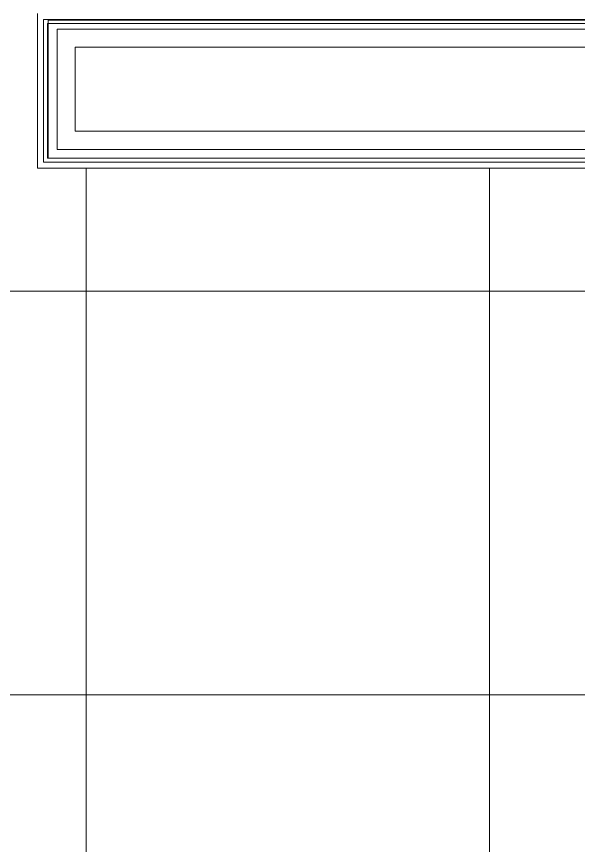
# Model space of a CAD drawing. Header units: millimetres. Extents: x -10915 to 60194, y -32941 to 46712.
# Drawn here: x 39914 to 40749, y 14862 to 16094 of the extents above; entities that cross this region are included whole.
import ezdxf

# ---------------------------------------------------------------- set-up
doc = ezdxf.new("R2010")
doc.units = ezdxf.units.MM
for name, color, linetype, lineweight in [('Перекрытие штриховка', 7, 'Continuous', 18), ('Стены отделка', 7, 'Continuous', 30), ('Стены штриховка', 7, 'Continuous', 9)]:
    doc.layers.add(name, color=color, linetype=linetype, lineweight=lineweight)

msp = doc.modelspace()

# ---------------------------------------------------------------- hatches: boundary and pattern name
at = {"layer": 'Перекрытие штриховка', "lineweight": 9, "true_color": 0x787878}
h = msp.add_hatch(dxfattribs=at)
h.set_pattern_fill('FP_52', color=8, style=0, pattern_type=2)
h.set_pattern_definition([(270, (40616.7, 16285.66), (600, 4e-14), []), (0, (40616.7, 16285.66), (0, 600), [])])
h.paths.add_polyline_path([(38891.565, 12210.656), (38899.35, 12210.656), (38911.113, 12230.547), (38920.863, 12224.918), (38924.113, 12230.547), (38958.565, 12210.656), (39785.565, 12210.656), (39785.565, 12217.156), (39769.065, 12217.156), (39769.065, 12244.156), (39757.565, 12244.156), (39757.565, 12250.656), (39817.063, 12250.656), (39817.063, 12650.656), (39844.565, 12650.656), (39844.565, 12703.656), (40016.713, 12703.656), (40016.713, 13450.174), (41125.433, 13450.174), (41101.942, 13458.746), (41059.597, 13485.353), (41023.179, 13521.771), (40995.777, 13565.381), (40978.767, 13613.994), (40973, 13665.174), (40974.127, 15640.174), (40978.767, 15681.354), (40995.777, 15729.967), (41023.179, 15773.576), (41059.597, 15809.995), (41103.207, 15837.397), (41151.82, 15854.407), (41203, 15860.174), (41258, 15859.189), (41272.264, 15858.252), (41300.403, 15852.562), (41330, 15841.316), (41349.066, 15830.884), (41367.72, 15815.731), (41381.582, 15798.442), (41390.118, 15779.683), (41393, 15760.174), (41393, 15868.581), (39945, 15868.581), (39945, 16098.581), (38642.915, 16098.581), (38683.098, 12703.656), (38814.565, 12703.656), (38814.565, 12250.656), (38901.565, 12250.656), (38901.565, 12244.156), (38890.065, 12244.156), (38890.065, 12217.156), (38873.565, 12217.156), (38873.565, 12210.656), (38886.071, 12210.656), (38887.445, 12213.036), (38890.065, 12211.522)])
h.paths.add_polyline_path([(38610.529, 12650.656), (38610.529, 12670.656), (38650.296, 12670.656), (38650.1, 12671.125), (38610.301, 12670.04)])
h.paths.add_polyline_path([(41328.607, 13450.174), (41393, 13450.174), (41393, 13535.174), (41390.118, 13515.665), (41381.582, 13496.905), (41367.72, 13479.617), (41349.066, 13464.463), (41323.74, 13450.174), (41326.336, 13450.174)])
h.paths.add_polyline_path([(38570.323, 19459.132), (38603.321, 19459.521), (38603.217, 19468.327), (38570.214, 19468.327)])

# ---------------------------------------------------------------- linework, layer by layer
at = {"layer": 'Стены отделка', "lineweight": 9}
for p, q in [((39945, 16098.581), (39945, 15868.581)), ((39960, 16083.581), (41345, 16083.581)), ((39960, 15883.581), (39960, 16083.581)), ((41345, 16088.581), (39961, 16088.581)), ((39961, 16088.581), (39961, 15883.581)), ((40001, 16048.581), (41385, 16048.581)), ((40001, 15923.581), (40001, 16048.581)), ((41585, 15923.581), (40001, 15923.581)), ((39960, 15883.581), (41585, 15883.581)), ((39945, 15868.581), (41390, 15868.581))]:
    msp.add_line(p, q, dxfattribs=at)
at = {"layer": 'Стены штриховка'}
for p, q in [((41345, 16089.581), (39954, 16089.581)), ((39954, 16089.581), (39954, 15877.581)), ((41358, 16075.581), (39974, 16075.581)), ((39974, 16075.581), (39974, 15896.581)), ((41585, 15896.581), (39974, 15896.581)), ((39954, 15877.581), (41390, 15877.581))]:
    msp.add_line(p, q, dxfattribs=at)

doc.saveas('drawing.dxf')
